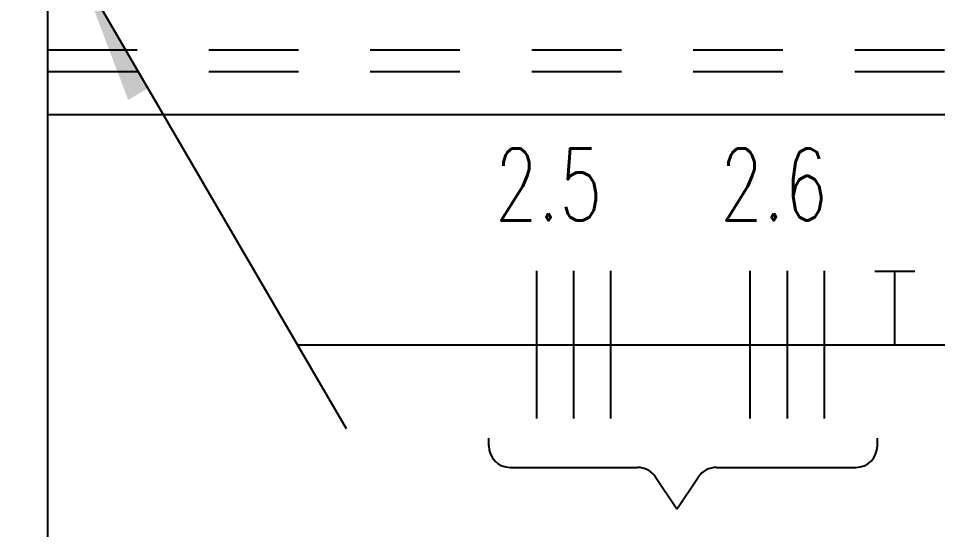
# Model space of a CAD drawing. Extents: x 17.6 to 65.2, y 116.5 to 153.5.
# Drawn here: x 21.603 to 22.884, y 148.396 to 149.108 of the extents above; entities that cross this region are included whole.
import ezdxf

# ---------------------------------------------------------------- set-up
doc = ezdxf.new("R2010")
doc.units = 0
doc.header["$MEASUREMENT"] = 0
doc.linetypes.add('HIDDEN', pattern=[0.375, 0.25, -0.125])
for name, color, linetype in [('E-INDICAÇÃO', 9, 'CONTINUOUS'), ('INST_-_AR_CONDICIONADO', 1, 'CONTINUOUS'), ('INST_-_MATRIZ', 9, 'CONTINUOUS'), ('INST_-_PILAR', 6, 'CONTINUOUS')]:
    doc.layers.add(name, color=color, linetype=linetype)
doc.styles.add('TICK-50', font='ROMANS.SHX', dxfattribs={"height": 0.1, "bigfont": 'alf.shx'})

# ---------------------------------------------------------------- blocks, each defined once
blk = doc.blocks.new('A$C6A757802')
at = {"layer": 'E-INDICAÇÃO', "ltscale": 0.01}
blk.add_hatch(color=1, dxfattribs=at).paths.add_polyline_path([(0, 0), (0.1926, 0.0321), (0.1926, 0)])
at = {"layer": 'E-INDICAÇÃO', "color": 1, "ltscale": 0.01}
blk.add_line((0, 0), (0.7408, 0), dxfattribs=at)

msp = doc.modelspace()

# ---------------------------------------------------------------- linework, layer by layer
at = {"layer": 'INST_-_AR_CONDICIONADO', "color": 3}
for p, q in [((22.3253, 148.5504), (22.3253, 148.7565)), ((22.377, 148.5504), (22.377, 148.7565)), ((22.4287, 148.5504), (22.4287, 148.7565)), ((22.6227, 148.5504), (22.6227, 148.7565)), ((22.6745, 148.5504), (22.6745, 148.7565)), ((22.7262, 148.5504), (22.7262, 148.7565)), ((22.7966, 148.756), (22.8519, 148.756)), ((22.8242, 148.6529), (22.8242, 148.756))]:
    msp.add_line(p, q, dxfattribs=at)
at = {"layer": 'INST_-_AR_CONDICIONADO'}
for p, q in [((21.9916, 148.6534), (22.9522, 148.6534)), ((22.2584, 148.5125), (22.2584, 148.5234)), ((22.7999, 148.5125), (22.7999, 148.5234)), ((22.2884, 148.4825), (22.4656, 148.4825)), ((22.5756, 148.4825), (22.7699, 148.4825)), ((22.5206, 148.4244), (22.4905, 148.4692)), ((22.5206, 148.4244), (22.5506, 148.4692))]:
    msp.add_line(p, q, dxfattribs=at)
for centre, start, end in [((22.2884, 148.5125), 180, 270), ((22.7699, 148.5125), 270, 0), ((22.4656, 148.4525), 33.867, 90), ((22.5756, 148.4525), 90, 146.133)]:
    msp.add_arc(centre, 0.03, start, end, dxfattribs=at)
at = {"layer": 'INST_-_MATRIZ', "linetype": 'HIDDEN', "ltscale": 0.5}
for p, q in [((21.6433, 149.0642), (27.2433, 149.0642)), ((21.6433, 149.0342), (27.2433, 149.0342))]:
    msp.add_line(p, q, dxfattribs=at)
at = {"layer": 'INST_-_MATRIZ'}
msp.add_line((21.6434, 148.9742), (27.2434, 148.9742), dxfattribs=at)
at = {"layer": 'INST_-_PILAR', "ltscale": 0.5}
msp.add_lwpolyline([(21.4933, 148.7242), (21.4933, 148.9742), (21.2433, 148.9742), (21.2433, 149.1742), (21.6433, 149.1742), (21.6433, 148.3242), (21.2433, 148.3242), (21.2433, 148.7242)], close=True, dxfattribs=at)

# ---------------------------------------------------------------- block references
at = {"layer": 'INST_-_AR_CONDICIONADO', "xscale": -1, "rotation": 120.2132661424519}
msp.add_blockref('A$C6A757802', (21.6867, 149.177), dxfattribs=at)

# ---------------------------------------------------------------- texts
at = {"layer": 'INST_-_AR_CONDICIONADO', "color": 3, "style": 'TICK-50', "width": 0.7}
for s, p in [('2.5', (22.2667, 148.8265)), ('2.6', (22.5806, 148.8265))]:
    msp.add_text(s, height=0.1, dxfattribs=at).set_placement(p)

doc.saveas('drawing.dxf')
